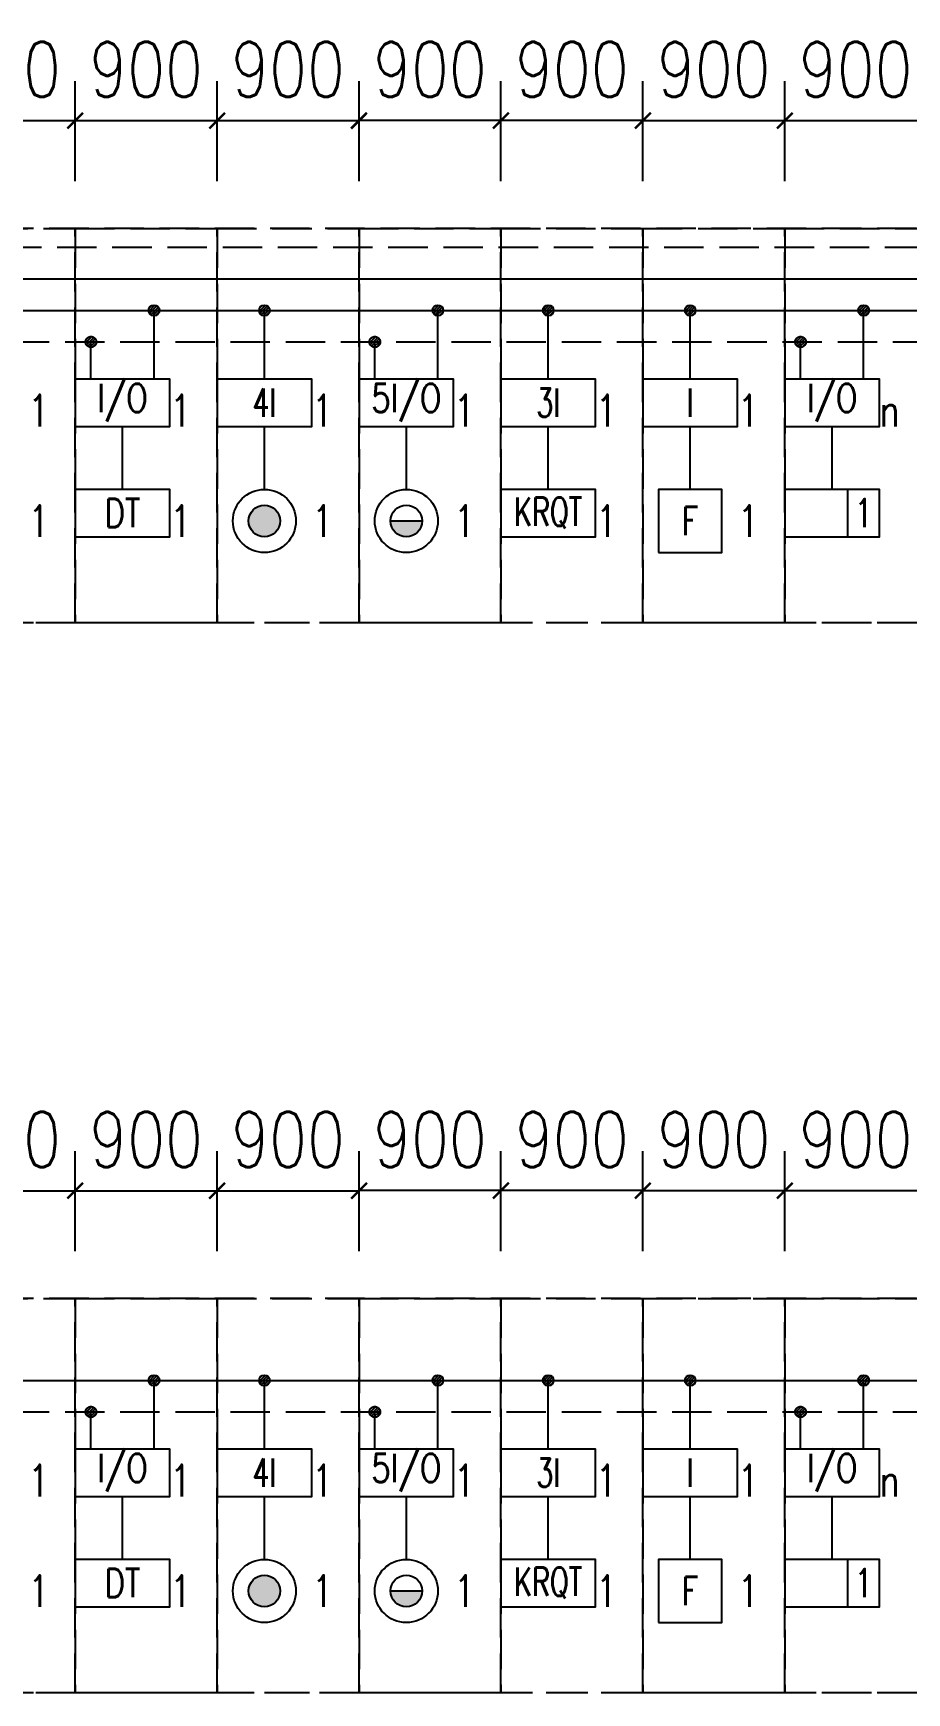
# Model space of a CAD drawing. Header units: millimetres. Extents: x -2817 to 99833, y 5022 to 48346.
# Drawn here: x 39099 to 44639, y 27990 to 38513 of the extents above; entities that cross this region are included whole.
import ezdxf
from ezdxf.enums import TextEntityAlignment as Align

# ---------------------------------------------------------------- set-up
doc = ezdxf.new("R2010")
doc.units = ezdxf.units.MM
doc.header["$LTSCALE"] = 1000
doc.header["$PDMODE"] = 1
doc.header["$PDSIZE"] = 1
doc.linetypes.add('DASH', pattern=[0.35, 0.25, -0.1])
doc.layers.add('E-ANNO-TEXT', color=6, linetype='Continuous')
doc.layers.add('E-EQUIP', color=4, linetype='Continuous')
doc.styles.add('E-TEXT', font='romans.shx', dxfattribs={"width": 0.8, "bigfont": 'hztxt.shx'})
doc.styles.get("Standard").update_dxf_attribs({"font": 'tjromans.shx', "width": 0.8, "bigfont": 'tj-hztxt.shx'})
doc.dimstyles.get("Standard").update_dxf_attribs({"dimscale": 100, "dimtxt": 3.5, "dimasz": 1, "dimexe": 2.5, "dimexo": 3, "dimgap": 1.5, "dimtad": 1, "dimdec": 0, "dimzin": 0, "dimdsep": 46, "dimtxsty": 'Standard', "dimblk": 'ARCHTICK', "dimcen": 0.09, "dimadec": 0, "dimazin": 0, "dimtfac": 1, "dimtdec": 0, "dimtix": 1, "dimtmove": 2, "dimatfit": 3, "dimfxl": 0, "dimtolj": 1, "dimtzin": 0, "dimarcsym": 0})

# ---------------------------------------------------------------- blocks, each defined once
blk = doc.blocks.new('FA-输入输出模块')
blk.add_lwpolyline([(-3, 0), (3, 0), (3, 3), (-3, 3)], close=True)
at = {"color": 6, "insert": (0, 1.5), "char_height": 1.8, "width": 6, "attachment_point": 5, "line_spacing_factor": 0.6, "style": 'E-TEXT'}
blk.add_mtext('I/O', dxfattribs=at)
blk = doc.blocks.new('FA-23-电梯控制箱')
blk.add_lwpolyline([(-3, 0), (3, 0), (3, 3), (-3, 3)], close=True)
for p in [(0, 3), (-3, 1.5), (3, 1.5), (0, 0)]:
    blk.add_point(p)
at = {"color": 6, "insert": (0, 1.5), "char_height": 1.8, "width": 6, "attachment_point": 5, "line_spacing_factor": 0.6, "style": 'E-TEXT'}
blk.add_mtext('DT', dxfattribs=at)
blk = doc.blocks.new('FA-26-可燃气体探测控制器')
blk.add_lwpolyline([(-3, 0), (3, 0), (3, 3), (-3, 3)], close=True)
for p in [(0, 3), (-3, 1.5), (3, 1.5), (0, 0)]:
    blk.add_point(p)
at = {"color": 6, "insert": (0, 1.5), "char_height": 1.8, "width": 6, "attachment_point": 5, "line_spacing_factor": 0.6, "style": 'E-TEXT'}
blk.add_mtext('{\\W0.7;KRQT}', dxfattribs=at)
blk = doc.blocks.new('FA-输入模块')
blk.add_lwpolyline([(-3, 0), (3, 0), (3, 3), (-3, 3)], close=True)
at = {"color": 6, "insert": (0, 1.5), "char_height": 1.8, "width": 6, "attachment_point": 5, "line_spacing_factor": 0.6, "style": 'E-TEXT'}
blk.add_mtext('{\\W0.7;I}', dxfattribs=at)
blk = doc.blocks.new('FA-27-流量开关')
blk.add_lwpolyline([(-2, 0), (2, 0), (2, 4), (-2, 4)], close=True)
for p in [(0, 4), (-2, 2), (2, 2), (0, 0)]:
    blk.add_point(p)
at = {"color": 6, "insert": (0, 2), "char_height": 1.8, "width": 4, "attachment_point": 5, "style": 'E-TEXT'}
blk.add_mtext('{\\W0.75;F}', dxfattribs=at)
blk = doc.blocks.new('_ArchTick')
at = {"color": 0, "linetype": 'ByBlock', "const_width": 0.15}
blk.add_lwpolyline([(-0.5, -0.5), (0.5, 0.5)], dxfattribs=at)
blk = doc.blocks.new('*D67')
at = {"layer": 'Defpoints', "color": 0, "transparency": 16777216}
for p in [(-92310, 123118), (-93210, 122434), (-92310, 122434)]:
    blk.add_point(p, dxfattribs=at)
at = {"layer": 'E-EQUIP', "color": 0, "linetype": 'Continuous', "lineweight": -2, "transparency": 16777216}
for p, q in [((-93210, 122734), (-93210, 123368)), ((-92310, 122734), (-92310, 123368)), ((-93210, 123118), (-92310, 123118))]:
    blk.add_line(p, q, dxfattribs=at)
at = {"layer": 'E-EQUIP', "color": 0, "lineweight": -2, "transparency": 16777216, "xscale": 100, "yscale": 100, "zscale": 100, "rotation": 180}
blk.add_blockref('_ArchTick', (-93210, 123118), dxfattribs=at)
at = {"layer": 'E-EQUIP', "color": 0, "lineweight": -2, "transparency": 16777216, "xscale": 100, "yscale": 100, "zscale": 100}
blk.add_blockref('_ArchTick', (-92310, 123118), dxfattribs=at)
at = {"layer": 'E-EQUIP', "transparency": 16777216, "insert": (-92760, 123443), "char_height": 350, "attachment_point": 5}
blk.add_mtext('\\A1;900', dxfattribs=at)
blk = doc.blocks.new('*D68')
at = {"layer": 'Defpoints', "color": 0, "transparency": 16777216}
for p in [(-91410, 123118), (-92310, 122434), (-91410, 122434)]:
    blk.add_point(p, dxfattribs=at)
at = {"layer": 'E-EQUIP', "color": 0, "linetype": 'Continuous', "lineweight": -2, "transparency": 16777216}
for p, q in [((-92310, 122734), (-92310, 123368)), ((-91410, 122734), (-91410, 123368)), ((-92310, 123118), (-91410, 123118))]:
    blk.add_line(p, q, dxfattribs=at)
at = {"layer": 'E-EQUIP', "color": 0, "lineweight": -2, "transparency": 16777216, "xscale": 100, "yscale": 100, "zscale": 100, "rotation": 180}
blk.add_blockref('_ArchTick', (-92310, 123118), dxfattribs=at)
at = {"layer": 'E-EQUIP', "color": 0, "lineweight": -2, "transparency": 16777216, "xscale": 100, "yscale": 100, "zscale": 100}
blk.add_blockref('_ArchTick', (-91410, 123118), dxfattribs=at)
at = {"layer": 'E-EQUIP', "transparency": 16777216, "insert": (-91860, 123443), "char_height": 350, "attachment_point": 5}
blk.add_mtext('\\A1;900', dxfattribs=at)
blk = doc.blocks.new('*D69')
at = {"layer": 'Defpoints', "color": 0, "transparency": 16777216}
for p in [(-90510, 123118), (-91410, 122434), (-90510, 122434)]:
    blk.add_point(p, dxfattribs=at)
at = {"layer": 'E-EQUIP', "color": 0, "linetype": 'Continuous', "lineweight": -2, "transparency": 16777216}
for p, q in [((-91410, 122734), (-91410, 123368)), ((-90510, 122734), (-90510, 123368)), ((-91410, 123118), (-90510, 123118))]:
    blk.add_line(p, q, dxfattribs=at)
at = {"layer": 'E-EQUIP', "color": 0, "lineweight": -2, "transparency": 16777216, "xscale": 100, "yscale": 100, "zscale": 100, "rotation": 180}
blk.add_blockref('_ArchTick', (-91410, 123118), dxfattribs=at)
at = {"layer": 'E-EQUIP', "color": 0, "lineweight": -2, "transparency": 16777216, "xscale": 100, "yscale": 100, "zscale": 100}
blk.add_blockref('_ArchTick', (-90510, 123118), dxfattribs=at)
at = {"layer": 'E-EQUIP', "transparency": 16777216, "insert": (-90960, 123443), "char_height": 350, "attachment_point": 5}
blk.add_mtext('\\A1;900', dxfattribs=at)
blk = doc.blocks.new('*D107')
at = {"layer": 'Defpoints', "color": 0, "transparency": 16777216}
for p in [(42065, 31174), (42065, 30490), (42965, 30490)]:
    blk.add_point(p, dxfattribs=at)
at = {"layer": 'E-EQUIP', "color": 0, "linetype": 'Continuous', "lineweight": -2, "transparency": 16777216}
for p, q in [((42065, 30790), (42065, 31424)), ((42965, 30790), (42965, 31424)), ((42965, 31174), (42065, 31174))]:
    blk.add_line(p, q, dxfattribs=at)
at = {"layer": 'E-EQUIP', "color": 0, "lineweight": -2, "transparency": 16777216, "xscale": 100, "yscale": 100, "zscale": 100, "rotation": 180}
blk.add_blockref('_ArchTick', (42065, 31174), dxfattribs=at)
at = {"layer": 'E-EQUIP', "color": 0, "lineweight": -2, "transparency": 16777216, "xscale": 100, "yscale": 100, "zscale": 100}
blk.add_blockref('_ArchTick', (42965, 31174), dxfattribs=at)
at = {"layer": 'E-EQUIP', "transparency": 16777216, "insert": (42515, 31499), "char_height": 350, "attachment_point": 5}
blk.add_mtext('\\A1;900', dxfattribs=at)
blk = doc.blocks.new('*D108')
at = {"layer": 'Defpoints', "color": 0, "transparency": 16777216}
for p in [(41165, 31174), (41165, 30490), (42065, 30490)]:
    blk.add_point(p, dxfattribs=at)
at = {"layer": 'E-EQUIP', "color": 0, "linetype": 'Continuous', "lineweight": -2, "transparency": 16777216}
for p, q in [((41165, 30790), (41165, 31424)), ((42065, 30790), (42065, 31424)), ((42065, 31174), (41165, 31174))]:
    blk.add_line(p, q, dxfattribs=at)
at = {"layer": 'E-EQUIP', "color": 0, "lineweight": -2, "transparency": 16777216, "xscale": 100, "yscale": 100, "zscale": 100, "rotation": 180}
blk.add_blockref('_ArchTick', (41165, 31174), dxfattribs=at)
at = {"layer": 'E-EQUIP', "color": 0, "lineweight": -2, "transparency": 16777216, "xscale": 100, "yscale": 100, "zscale": 100}
blk.add_blockref('_ArchTick', (42065, 31174), dxfattribs=at)
at = {"layer": 'E-EQUIP', "transparency": 16777216, "insert": (41615, 31499), "char_height": 350, "attachment_point": 5}
blk.add_mtext('\\A1;900', dxfattribs=at)
blk = doc.blocks.new('*D77')
at = {"layer": 'Defpoints', "color": 0, "transparency": 16777216}
for p in [(43865, 31174), (42965, 30490), (43865, 30490)]:
    blk.add_point(p, dxfattribs=at)
at = {"layer": 'E-EQUIP', "color": 0, "linetype": 'Continuous', "lineweight": -2, "transparency": 16777216}
for p, q in [((42965, 30790), (42965, 31424)), ((43865, 30790), (43865, 31424)), ((42965, 31174), (43865, 31174))]:
    blk.add_line(p, q, dxfattribs=at)
at = {"layer": 'E-EQUIP', "color": 0, "lineweight": -2, "transparency": 16777216, "xscale": 100, "yscale": 100, "zscale": 100, "rotation": 180}
blk.add_blockref('_ArchTick', (42965, 31174), dxfattribs=at)
at = {"layer": 'E-EQUIP', "color": 0, "lineweight": -2, "transparency": 16777216, "xscale": 100, "yscale": 100, "zscale": 100}
blk.add_blockref('_ArchTick', (43865, 31174), dxfattribs=at)
at = {"layer": 'E-EQUIP', "transparency": 16777216, "insert": (43415, 31499), "char_height": 350, "attachment_point": 5}
blk.add_mtext('\\A1;900', dxfattribs=at)
blk = doc.blocks.new('*D78')
at = {"layer": 'Defpoints', "color": 0, "transparency": 16777216}
for p in [(44765, 31174), (43865, 30490), (44765, 30490)]:
    blk.add_point(p, dxfattribs=at)
at = {"layer": 'E-EQUIP', "color": 0, "linetype": 'Continuous', "lineweight": -2, "transparency": 16777216}
for p, q in [((43865, 30790), (43865, 31424)), ((44765, 30790), (44765, 31424)), ((43865, 31174), (44765, 31174))]:
    blk.add_line(p, q, dxfattribs=at)
at = {"layer": 'E-EQUIP', "color": 0, "lineweight": -2, "transparency": 16777216, "xscale": 100, "yscale": 100, "zscale": 100, "rotation": 180}
blk.add_blockref('_ArchTick', (43865, 31174), dxfattribs=at)
at = {"layer": 'E-EQUIP', "color": 0, "lineweight": -2, "transparency": 16777216, "xscale": 100, "yscale": 100, "zscale": 100}
blk.add_blockref('_ArchTick', (44765, 31174), dxfattribs=at)
at = {"layer": 'E-EQUIP', "transparency": 16777216, "insert": (44315, 31499), "char_height": 350, "attachment_point": 5}
blk.add_mtext('\\A1;900', dxfattribs=at)
blk = doc.blocks.new('FA-24-湿式报警阀组')
h = blk.add_hatch(color=6)
h.dxf.hatch_style = 1
h.paths.add_polyline_path([(1, 0, 1), (-1, 0, 1)])
blk.add_circle((0, 0), 2)
at = {"color": 6}
blk.add_circle((0, 0), 1, dxfattribs=at)
for p in [(0, 2), (-2, 0), (2, 0), (0, -2)]:
    blk.add_point(p)
blk = doc.blocks.new('FA-25-预作用报警阀组')
h = blk.add_hatch(color=6)
h.dxf.hatch_style = 1
h.paths.add_polyline_path([(-1, 0, 1), (1, 0)])
at = {"color": 6}
blk.add_line((-1, 0), (1, 0), dxfattribs=at)
blk.add_circle((0, 0), 2)
blk.add_circle((0, 0), 1, dxfattribs=at)
for p in [(0, 2), (-2, 0), (2, 0), (0, -2)]:
    blk.add_point(p)
blk = doc.blocks.new('FA-消防风机输入输出模块')
blk.add_lwpolyline([(-3, 0), (3, 0), (3, 3), (-3, 3)], close=True)
at = {"color": 6, "insert": (0, 1.5), "char_height": 1.8, "width": 6, "attachment_point": 5, "style": 'E-TEXT'}
blk.add_mtext('5I/O', dxfattribs=at)
blk = doc.blocks.new('FA-湿式报警阀组模块')
blk.add_lwpolyline([(-3, 0), (3, 0), (3, 3), (-3, 3)], close=True)
at = {"color": 6, "insert": (0, 1.5), "char_height": 1.8, "width": 6, "attachment_point": 5, "line_spacing_factor": 0.6, "style": 'E-TEXT'}
blk.add_mtext('{\\W0.7;4I}', dxfattribs=at)
blk = doc.blocks.new('FA-可燃气体和气体灭火输入模块')
blk.add_lwpolyline([(-3, 0), (3, 0), (3, 3), (-3, 3)], close=True)
at = {"color": 6, "insert": (0, 1.5), "char_height": 1.8, "width": 6, "attachment_point": 5, "line_spacing_factor": 0.6, "style": 'E-TEXT'}
blk.add_mtext('{\\W0.7;3I}', dxfattribs=at)
blk = doc.blocks.new('FA-28-非消防配电箱')
blk.add_line((1, 0), (1, 3))
blk.add_lwpolyline([(-3, 0), (3, 0), (3, 3), (-3, 3)], close=True)
at = {"layer": 'E-EQUIP', "color": 6, "style": 'E-TEXT', "width": 0.8}
blk.add_attdef('N', text='', height=1.8, dxfattribs=at).set_placement((2, 1.5), align=Align.MIDDLE_CENTER)
blk = doc.blocks.new('*D135')
at = {"layer": 'Defpoints', "color": 0, "transparency": 16777216}
for p in [(39365, 37959), (38465, 37275), (39365, 37275)]:
    blk.add_point(p, dxfattribs=at)
at = {"layer": 'E-EQUIP', "color": 0, "linetype": 'Continuous', "lineweight": -2, "transparency": 16777216}
for p, q in [((38465, 37575), (38465, 38209)), ((39365, 37575), (39365, 38209)), ((38465, 37959), (39365, 37959))]:
    blk.add_line(p, q, dxfattribs=at)
at = {"layer": 'E-EQUIP', "color": 0, "lineweight": -2, "transparency": 16777216, "xscale": 100, "yscale": 100, "zscale": 100, "rotation": 180}
blk.add_blockref('_ArchTick', (38465, 37959), dxfattribs=at)
at = {"layer": 'E-EQUIP', "color": 0, "lineweight": -2, "transparency": 16777216, "xscale": 100, "yscale": 100, "zscale": 100}
blk.add_blockref('_ArchTick', (39365, 37959), dxfattribs=at)
at = {"layer": 'E-EQUIP', "transparency": 16777216, "insert": (38915, 38284), "char_height": 350, "attachment_point": 5}
blk.add_mtext('\\A1;900', dxfattribs=at)
blk = doc.blocks.new('*D136')
at = {"layer": 'Defpoints', "color": 0, "transparency": 16777216}
for p in [(40265, 37959), (39365, 37275), (40265, 37275)]:
    blk.add_point(p, dxfattribs=at)
at = {"layer": 'E-EQUIP', "color": 0, "linetype": 'Continuous', "lineweight": -2, "transparency": 16777216}
for p, q in [((39365, 37575), (39365, 38209)), ((40265, 37575), (40265, 38209)), ((39365, 37959), (40265, 37959))]:
    blk.add_line(p, q, dxfattribs=at)
at = {"layer": 'E-EQUIP', "color": 0, "lineweight": -2, "transparency": 16777216, "xscale": 100, "yscale": 100, "zscale": 100, "rotation": 180}
blk.add_blockref('_ArchTick', (39365, 37959), dxfattribs=at)
at = {"layer": 'E-EQUIP', "color": 0, "lineweight": -2, "transparency": 16777216, "xscale": 100, "yscale": 100, "zscale": 100}
blk.add_blockref('_ArchTick', (40265, 37959), dxfattribs=at)
at = {"layer": 'E-EQUIP', "transparency": 16777216, "insert": (39815, 38284), "char_height": 350, "attachment_point": 5}
blk.add_mtext('\\A1;900', dxfattribs=at)
blk = doc.blocks.new('*D137')
at = {"layer": 'Defpoints', "color": 0, "transparency": 16777216}
for p in [(41165, 37959), (40265, 37275), (41165, 37275)]:
    blk.add_point(p, dxfattribs=at)
at = {"layer": 'E-EQUIP', "color": 0, "linetype": 'Continuous', "lineweight": -2, "transparency": 16777216}
for p, q in [((40265, 37575), (40265, 38209)), ((41165, 37575), (41165, 38209)), ((40265, 37959), (41165, 37959))]:
    blk.add_line(p, q, dxfattribs=at)
at = {"layer": 'E-EQUIP', "color": 0, "lineweight": -2, "transparency": 16777216, "xscale": 100, "yscale": 100, "zscale": 100, "rotation": 180}
blk.add_blockref('_ArchTick', (40265, 37959), dxfattribs=at)
at = {"layer": 'E-EQUIP', "color": 0, "lineweight": -2, "transparency": 16777216, "xscale": 100, "yscale": 100, "zscale": 100}
blk.add_blockref('_ArchTick', (41165, 37959), dxfattribs=at)
at = {"layer": 'E-EQUIP', "transparency": 16777216, "insert": (40715, 38284), "char_height": 350, "attachment_point": 5}
blk.add_mtext('\\A1;900', dxfattribs=at)
blk = doc.blocks.new('*D155')
at = {"layer": 'Defpoints', "color": 0, "transparency": 16777216}
for p in [(42065, 37959), (42065, 37275), (42965, 37275)]:
    blk.add_point(p, dxfattribs=at)
at = {"layer": 'E-EQUIP', "color": 0, "linetype": 'Continuous', "lineweight": -2, "transparency": 16777216}
for p, q in [((42065, 37575), (42065, 38209)), ((42965, 37575), (42965, 38209)), ((42965, 37959), (42065, 37959))]:
    blk.add_line(p, q, dxfattribs=at)
at = {"layer": 'E-EQUIP', "color": 0, "lineweight": -2, "transparency": 16777216, "xscale": 100, "yscale": 100, "zscale": 100, "rotation": 180}
blk.add_blockref('_ArchTick', (42065, 37959), dxfattribs=at)
at = {"layer": 'E-EQUIP', "color": 0, "lineweight": -2, "transparency": 16777216, "xscale": 100, "yscale": 100, "zscale": 100}
blk.add_blockref('_ArchTick', (42965, 37959), dxfattribs=at)
at = {"layer": 'E-EQUIP', "transparency": 16777216, "insert": (42515, 38284), "char_height": 350, "attachment_point": 5}
blk.add_mtext('\\A1;900', dxfattribs=at)
blk = doc.blocks.new('*D156')
at = {"layer": 'Defpoints', "color": 0, "transparency": 16777216}
for p in [(41165, 37959), (41165, 37275), (42065, 37275)]:
    blk.add_point(p, dxfattribs=at)
at = {"layer": 'E-EQUIP', "color": 0, "linetype": 'Continuous', "lineweight": -2, "transparency": 16777216}
for p, q in [((41165, 37575), (41165, 38209)), ((42065, 37575), (42065, 38209)), ((42065, 37959), (41165, 37959))]:
    blk.add_line(p, q, dxfattribs=at)
at = {"layer": 'E-EQUIP', "color": 0, "lineweight": -2, "transparency": 16777216, "xscale": 100, "yscale": 100, "zscale": 100, "rotation": 180}
blk.add_blockref('_ArchTick', (41165, 37959), dxfattribs=at)
at = {"layer": 'E-EQUIP', "color": 0, "lineweight": -2, "transparency": 16777216, "xscale": 100, "yscale": 100, "zscale": 100}
blk.add_blockref('_ArchTick', (42065, 37959), dxfattribs=at)
at = {"layer": 'E-EQUIP', "transparency": 16777216, "insert": (41615, 38284), "char_height": 350, "attachment_point": 5}
blk.add_mtext('\\A1;900', dxfattribs=at)
blk = doc.blocks.new('*D157')
at = {"layer": 'Defpoints', "color": 0, "transparency": 16777216}
for p in [(43865, 37959), (42965, 37275), (43865, 37275)]:
    blk.add_point(p, dxfattribs=at)
at = {"layer": 'E-EQUIP', "color": 0, "linetype": 'Continuous', "lineweight": -2, "transparency": 16777216}
for p, q in [((42965, 37575), (42965, 38209)), ((43865, 37575), (43865, 38209)), ((42965, 37959), (43865, 37959))]:
    blk.add_line(p, q, dxfattribs=at)
at = {"layer": 'E-EQUIP', "color": 0, "lineweight": -2, "transparency": 16777216, "xscale": 100, "yscale": 100, "zscale": 100, "rotation": 180}
blk.add_blockref('_ArchTick', (42965, 37959), dxfattribs=at)
at = {"layer": 'E-EQUIP', "color": 0, "lineweight": -2, "transparency": 16777216, "xscale": 100, "yscale": 100, "zscale": 100}
blk.add_blockref('_ArchTick', (43865, 37959), dxfattribs=at)
at = {"layer": 'E-EQUIP', "transparency": 16777216, "insert": (43415, 38284), "char_height": 350, "attachment_point": 5}
blk.add_mtext('\\A1;900', dxfattribs=at)
blk = doc.blocks.new('*D158')
at = {"layer": 'Defpoints', "color": 0, "transparency": 16777216}
for p in [(44765, 37959), (43865, 37275), (44765, 37275)]:
    blk.add_point(p, dxfattribs=at)
at = {"layer": 'E-EQUIP', "color": 0, "linetype": 'Continuous', "lineweight": -2, "transparency": 16777216}
for p, q in [((43865, 37575), (43865, 38209)), ((44765, 37575), (44765, 38209)), ((43865, 37959), (44765, 37959))]:
    blk.add_line(p, q, dxfattribs=at)
at = {"layer": 'E-EQUIP', "color": 0, "lineweight": -2, "transparency": 16777216, "xscale": 100, "yscale": 100, "zscale": 100, "rotation": 180}
blk.add_blockref('_ArchTick', (43865, 37959), dxfattribs=at)
at = {"layer": 'E-EQUIP', "color": 0, "lineweight": -2, "transparency": 16777216, "xscale": 100, "yscale": 100, "zscale": 100}
blk.add_blockref('_ArchTick', (44765, 37959), dxfattribs=at)
at = {"layer": 'E-EQUIP', "transparency": 16777216, "insert": (44315, 38284), "char_height": 350, "attachment_point": 5}
blk.add_mtext('\\A1;900', dxfattribs=at)

msp = doc.modelspace()

# ---------------------------------------------------------------- hatches: boundary and pattern name
at = {"layer": 'E-ANNO-TEXT'}
h = msp.add_hatch(dxfattribs=at)
h.set_pattern_fill('ANSI31', color=11, scale=100, style=0)
h.set_pattern_definition([(45, (-341587.786, -183855.553), (-8.83883476, 8.83883476), [])])
h.paths.add_polyline_path([(39899.3, 36755.6, 1), (39830.8, 36755.6, 1)])
h = msp.add_hatch(dxfattribs=at)
h.set_pattern_fill('ANSI31', color=11, scale=100, style=0)
h.set_pattern_definition([(45, (-340887.786, -183855.909), (-8.83883476, 8.83883476), [])])
h.paths.add_polyline_path([(40599.3, 36755.3, 1), (40530.8, 36755.3, 1)])
h = msp.add_hatch(dxfattribs=at)
h.set_pattern_fill('ANSI31', color=11, scale=100, style=0)
h.set_pattern_definition([(45, (-339787.786, -183855.553), (-8.83883476, 8.83883476), [])])
h.paths.add_polyline_path([(41699.3, 36755.6, 1), (41630.8, 36755.6, 1)])
h = msp.add_hatch(dxfattribs=at)
h.set_pattern_fill('ANSI31', color=11, scale=100, style=0)
h.set_pattern_definition([(45, (-339087.786, -183855.553), (-8.83883476, 8.83883476), [])])
h.paths.add_polyline_path([(42399.3, 36755.6, 1), (42330.8, 36755.6, 1)])
h = msp.add_hatch(dxfattribs=at)
h.set_pattern_fill('ANSI31', color=11, scale=100, style=0)
h.set_pattern_definition([(45, (-338187.786, -183855.909), (-8.83883476, 8.83883476), [])])
h.paths.add_polyline_path([(43299.3, 36755.3, 1), (43230.8, 36755.3, 1)])
h = msp.add_hatch(dxfattribs=at)
h.set_pattern_fill('ANSI31', color=11, scale=100, style=0)
h.set_pattern_definition([(45, (-337087.786, -183855.553), (-8.83883476, 8.83883476), [])])
h.paths.add_polyline_path([(44399.3, 36755.6, 1), (44330.8, 36755.6, 1)])
at = {"layer": 'E-ANNO-TEXT', "linetype": 'DASH'}
h = msp.add_hatch(dxfattribs=at)
h.set_pattern_fill('ANSI31', color=2, scale=100, style=0)
h.set_pattern_definition([(45, (-341987.786, -184055.55), (-8.83883476, 8.83883476), [])])
h.paths.add_polyline_path([(39499.3, 36555.6, 1), (39430.8, 36555.6, 1)])
h = msp.add_hatch(dxfattribs=at)
h.set_pattern_fill('ANSI31', color=2, scale=100, style=0)
h.set_pattern_definition([(45, (-340187.786, -184055.55), (-8.83883476, 8.83883476), [])])
h.paths.add_polyline_path([(41299.3, 36555.6, 1), (41230.8, 36555.6, 1)])
h = msp.add_hatch(dxfattribs=at)
h.set_pattern_fill('ANSI31', color=2, scale=100, style=0)
h.set_pattern_definition([(45, (-337487.786, -184055.55), (-8.83883476, 8.83883476), [])])
h.paths.add_polyline_path([(43999.3, 36555.6, 1), (43930.8, 36555.6, 1)])
at = {"layer": 'E-ANNO-TEXT'}
h = msp.add_hatch(dxfattribs=at)
h.set_pattern_fill('ANSI31', color=11, scale=100, style=0)
h.set_pattern_definition([(45, (-341587.786, -190640.446), (-8.83883476, 8.83883476), [])])
h.paths.add_polyline_path([(39899.3, 29970.7, 1), (39830.8, 29970.7, 1)])
h = msp.add_hatch(dxfattribs=at)
h.set_pattern_fill('ANSI31', color=11, scale=100, style=0)
h.set_pattern_definition([(45, (-340887.786, -190640.802), (-8.83883476, 8.83883476), [])])
h.paths.add_polyline_path([(40599.3, 29970.4, 1), (40530.8, 29970.4, 1)])
h = msp.add_hatch(dxfattribs=at)
h.set_pattern_fill('ANSI31', color=11, scale=100, style=0)
h.set_pattern_definition([(45, (-339787.786, -190640.446), (-8.83883476, 8.83883476), [])])
h.paths.add_polyline_path([(41699.3, 29970.7, 1), (41630.8, 29970.7, 1)])
h = msp.add_hatch(dxfattribs=at)
h.set_pattern_fill('ANSI31', color=11, scale=100, style=0)
h.set_pattern_definition([(45, (-339087.786, -190640.446), (-8.83883476, 8.83883476), [])])
h.paths.add_polyline_path([(42399.3, 29970.7, 1), (42330.8, 29970.7, 1)])
h = msp.add_hatch(dxfattribs=at)
h.set_pattern_fill('ANSI31', color=11, scale=100, style=0)
h.set_pattern_definition([(45, (-338187.786, -190640.802), (-8.83883476, 8.83883476), [])])
h.paths.add_polyline_path([(43299.3, 29970.4, 1), (43230.8, 29970.4, 1)])
h = msp.add_hatch(dxfattribs=at)
h.set_pattern_fill('ANSI31', color=11, scale=100, style=0)
h.set_pattern_definition([(45, (-337087.786, -190640.446), (-8.83883476, 8.83883476), [])])
h.paths.add_polyline_path([(44399.3, 29970.7, 1), (44330.8, 29970.7, 1)])
at = {"layer": 'E-ANNO-TEXT', "linetype": 'DASH'}
h = msp.add_hatch(dxfattribs=at)
h.set_pattern_fill('ANSI31', color=2, scale=100, style=0)
h.set_pattern_definition([(45, (-341987.786, -190840.443), (-8.83883476, 8.83883476), [])])
h.paths.add_polyline_path([(39499.3, 29770.7, 1), (39430.8, 29770.7, 1)])
h = msp.add_hatch(dxfattribs=at)
h.set_pattern_fill('ANSI31', color=2, scale=100, style=0)
h.set_pattern_definition([(45, (-340187.786, -190840.443), (-8.83883476, 8.83883476), [])])
h.paths.add_polyline_path([(41299.3, 29770.7, 1), (41230.8, 29770.7, 1)])
h = msp.add_hatch(dxfattribs=at)
h.set_pattern_fill('ANSI31', color=2, scale=100, style=0)
h.set_pattern_definition([(45, (-337487.786, -190840.443), (-8.83883476, 8.83883476), [])])
h.paths.add_polyline_path([(43999.3, 29770.7, 1), (43930.8, 29770.7, 1)])

# ---------------------------------------------------------------- linework, layer by layer
at = {"layer": 'Defpoints', "color": 8, "linetype": 'DASH'}
for points in [[(38465, 37274.8), (39365, 37274.8), (39365, 34774.8), (38465, 34774.8)], [(39365, 37274.8), (40265, 37274.8), (40265, 34774.8), (39365, 34774.8)], [(40265, 37274.8), (41165, 37274.8), (41165, 34774.8), (40265, 34774.8)], [(41165, 37274.8), (42065, 37274.8), (42065, 34774.8), (41165, 34774.8)], [(42065, 37274.8), (42965, 37274.8), (42965, 34774.8), (42065, 34774.8)], [(42965, 37274.8), (43865, 37274.8), (43865, 34774.8), (42965, 34774.8)], [(43865, 37274.8), (44765, 37274.8), (44765, 34774.8), (43865, 34774.8)], [(38465, 30489.9), (39365, 30489.9), (39365, 27989.9), (38465, 27989.9)], [(39365, 30489.9), (40265, 30489.9), (40265, 27989.9), (39365, 27989.9)], [(40265, 30489.9), (41165, 30489.9), (41165, 27989.9), (40265, 27989.9)], [(41165, 30489.9), (42065, 30489.9), (42065, 27989.9), (41165, 27989.9)], [(42065, 30489.9), (42965, 30489.9), (42965, 27989.9), (42065, 27989.9)], [(42965, 30489.9), (43865, 30489.9), (43865, 27989.9), (42965, 27989.9)], [(43865, 30489.9), (44765, 30489.9), (44765, 27989.9), (43865, 27989.9)]]:
    msp.add_lwpolyline(points, close=True, dxfattribs=at)
at = {"layer": 'E-ANNO-TEXT', "color": 8, "linetype": 'DASH'}
for p, q in [((59750.7, 37274.8), (14656.2, 37274.8)), ((59750.7, 34774.8), (14656.2, 34774.8)), ((59750.7, 30489.9), (15215.2, 30489.9)), ((59750.7, 27989.9), (15215.2, 27989.9))]:
    msp.add_line(p, q, dxfattribs=at)
at = {"layer": 'E-ANNO-TEXT', "color": 2, "linetype": 'DASH'}
for p, q in [((19650.4, 37155.6), (54093.5, 37155.6)), ((20050.4, 36555.6), (54093.5, 36555.6)), ((39465, 36320.5), (39465, 36555.6)), ((41265, 36320.5), (41265, 36555.6)), ((43965, 36320.5), (43965, 36555.6)), ((20050.4, 29770.7), (53565, 29770.7)), ((39465, 29535.6), (39465, 29770.7)), ((41265, 29535.6), (41265, 29770.7)), ((43965, 29535.6), (43965, 29770.7))]:
    msp.add_line(p, q, dxfattribs=at)
at = {"layer": 'E-ANNO-TEXT', "color": 11}
for p, q in [((19850.4, 36955.6), (53893.5, 36955.6)), ((20050.4, 36755.6), (53893.5, 36755.6)), ((39865, 36320.5), (39865, 36755.6)), ((40565, 36320.1), (40565, 36755.3)), ((41665, 36320.5), (41665, 36755.6)), ((42365, 36320.5), (42365, 36755.6)), ((43265, 36320.1), (43265, 36755.3)), ((44365, 36320.5), (44365, 36755.6)), ((39665, 35620.5), (39665, 36020.5)), ((40565, 35620.5), (40565, 36020.5)), ((41465, 35620.5), (41465, 36020.5)), ((42365, 35620.5), (42365, 36020.5)), ((43265, 35620.5), (43265, 36020.5)), ((44165, 35620.5), (44165, 36020.5)), ((20050.4, 29970.7), (53565, 29970.7)), ((39865, 29535.6), (39865, 29970.7)), ((40565, 29535.2), (40565, 29970.4)), ((41665, 29535.6), (41665, 29970.7)), ((42365, 29535.6), (42365, 29970.7)), ((43265, 29535.2), (43265, 29970.4)), ((44365, 29535.6), (44365, 29970.7)), ((39665, 28835.6), (39665, 29235.6)), ((40565, 28835.6), (40565, 29235.6)), ((41465, 28835.6), (41465, 29235.6)), ((42365, 28835.6), (42365, 29235.6)), ((43265, 28835.6), (43265, 29235.6)), ((44165, 28835.6), (44165, 29235.6))]:
    msp.add_line(p, q, dxfattribs=at)
for centre in [(39865, 36755.6), (40565, 36755.3), (41665, 36755.6), (42365, 36755.6), (43265, 36755.3), (44365, 36755.6), (39865, 29970.7), (40565, 29970.4), (41665, 29970.7), (42365, 29970.7), (43265, 29970.4), (44365, 29970.7)]:
    msp.add_circle(centre, 34.3, dxfattribs=at)
at = {"layer": 'E-ANNO-TEXT', "color": 2, "linetype": 'DASH'}
for centre in [(39465, 36555.6), (41265, 36555.6), (43965, 36555.6), (39465, 29770.7), (41265, 29770.7), (43965, 29770.7)]:
    msp.add_circle(centre, 34.3, dxfattribs=at)

# ---------------------------------------------------------------- block references
at = {"layer": 'E-EQUIP', "xscale": 100, "yscale": 100, "zscale": 100}
for name, p in [('FA-输入输出模块', (39665, 36020.5)), ('FA-湿式报警阀组模块', (40565, 36020.5)), ('FA-消防风机输入输出模块', (41465, 36020.5)), ('FA-可燃气体和气体灭火输入模块', (42365, 36020.5)), ('FA-输入模块', (43265, 36020.5)), ('FA-输入输出模块', (44165, 36020.5)), ('FA-23-电梯控制箱', (39665, 35320.5)), ('FA-24-湿式报警阀组', (40565, 35420.5)), ('FA-25-预作用报警阀组', (41465, 35420.5)), ('FA-26-可燃气体探测控制器', (42365, 35320.5)), ('FA-27-流量开关', (43265, 35220.5)), ('FA-输入输出模块', (39665, 29235.6)), ('FA-湿式报警阀组模块', (40565, 29235.6)), ('FA-消防风机输入输出模块', (41465, 29235.6)), ('FA-可燃气体和气体灭火输入模块', (42365, 29235.6)), ('FA-输入模块', (43265, 29235.6)), ('FA-输入输出模块', (44165, 29235.6)), ('FA-23-电梯控制箱', (39665, 28535.6)), ('FA-24-湿式报警阀组', (40565, 28635.6)), ('FA-25-预作用报警阀组', (41465, 28635.6)), ('FA-26-可燃气体探测控制器', (42365, 28535.6)), ('FA-27-流量开关', (43265, 28435.6))]:
    msp.add_blockref(name, p, dxfattribs=at)
at = {"layer": 'E-EQUIP'}
ref = msp.add_blockref('FA-28-非消防配电箱', (44165, 35320.5), dxfattribs=dict(at, xscale=100, yscale=100, zscale=100))
ref.add_attrib('N', '1', dxfattribs={"layer": '0', "color": 6, "height": 180, "style": 'E-TEXT', "width": 0.8}).set_placement((44365, 35470.5), align=Align.MIDDLE_CENTER)
ref = msp.add_blockref('FA-28-非消防配电箱', (44165, 28535.6), dxfattribs=dict(at, xscale=100, yscale=100, zscale=100))
ref.add_attrib('N', '1', dxfattribs={"layer": '0', "color": 6, "height": 180, "style": 'E-TEXT', "width": 0.8}).set_placement((44365, 28685.6), align=Align.MIDDLE_CENTER)

# ---------------------------------------------------------------- texts
at = {"layer": 'E-ANNO-TEXT', "color": 6, "style": 'E-TEXT', "width": 0.8}
for s, p in [('1', (39065, 36020.5)), ('1', (39965, 36020.5)), ('1', (40865, 36020.5)), ('1', (41765, 36020.5)), ('1', (42665, 36020.5)), ('1', (43565, 36020.5)), ('n', (44465, 36020.5)), ('1', (39065, 35320.5)), ('1', (39965, 35320.5)), ('1', (40865, 35320.5)), ('1', (41765, 35320.5)), ('1', (42665, 35320.5)), ('1', (43565, 35320.5)), ('1', (39065, 29235.6)), ('1', (39965, 29235.6)), ('1', (40865, 29235.6)), ('1', (41765, 29235.6)), ('1', (42665, 29235.6)), ('1', (43565, 29235.6)), ('n', (44465, 29235.6)), ('1', (39065, 28535.6)), ('1', (39965, 28535.6)), ('1', (40865, 28535.6)), ('1', (41765, 28535.6)), ('1', (42665, 28535.6)), ('1', (43565, 28535.6))]:
    msp.add_text(s, height=200, rotation=0, dxfattribs=at).set_placement(p)

# ---------------------------------------------------------------- dimensions: what is measured, and where the dimension line sits
at = {"layer": 'E-EQUIP'}
for base, p1, p2, picture, middle in [((39365, 37958.8), (38465, 37274.8), (39365, 37274.8), '*D135', (38915, 38283.8)), ((40265, 37958.8), (39365, 37274.8), (40265, 37274.8), '*D136', (39815, 38283.8)), ((41165, 37958.8), (40265, 37274.8), (41165, 37274.8), '*D137', (40715, 38283.8)), ((41165, 37958.8), (42065, 37274.8), (41165, 37274.8), '*D156', (41615, 38283.8)), ((42065, 37958.8), (42965, 37274.8), (42065, 37274.8), '*D155', (42515, 38283.8)), ((43865, 37958.8), (42965, 37274.8), (43865, 37274.8), '*D157', (43415, 38283.8)), ((44765, 37958.8), (43865, 37274.8), (44765, 37274.8), '*D158', (44315, 38283.8)), ((41165, 31173.9), (42065, 30489.9), (41165, 30489.9), '*D108', (41615, 31498.9)), ((42065, 31173.9), (42965, 30489.9), (42065, 30489.9), '*D107', (42515, 31498.9)), ((43865, 31173.9), (42965, 30489.9), (43865, 30489.9), '*D77', (43415, 31498.9)), ((44765, 31173.9), (43865, 30489.9), (44765, 30489.9), '*D78', (44315, 31498.9))]:
    dim = msp.add_linear_dim(base=base, p1=p1, p2=p2, dimstyle='Standard', override={"dimclrt": 256, "dimfxl": 250, "dimtfillclr": 256}, dxfattribs=at)
    dim.commit()
    dim.dimension.update_dxf_attribs({"geometry": picture, "text_midpoint": middle})
for base, p1, p2, picture, middle in [((39365, 31173.9), (38465, 30489.9), (39365, 30489.9), '*D67', (38915, 31498.9)), ((40265, 31173.9), (39365, 30489.9), (40265, 30489.9), '*D68', (39815, 31498.9)), ((41165, 31173.9), (40265, 30489.9), (41165, 30489.9), '*D69', (40715, 31498.9))]:
    dim = msp.add_linear_dim(base=base, p1=p1, p2=p2, dimstyle='Standard', override={"dimclrt": 256, "dimfxl": 250, "dimtfillclr": 256}, dxfattribs=at)
    dim.commit()
    dim.dimension.update_dxf_attribs({"geometry": picture, "text_midpoint": middle, "insert": (131675, -91944.2)})

doc.saveas('drawing.dxf')
